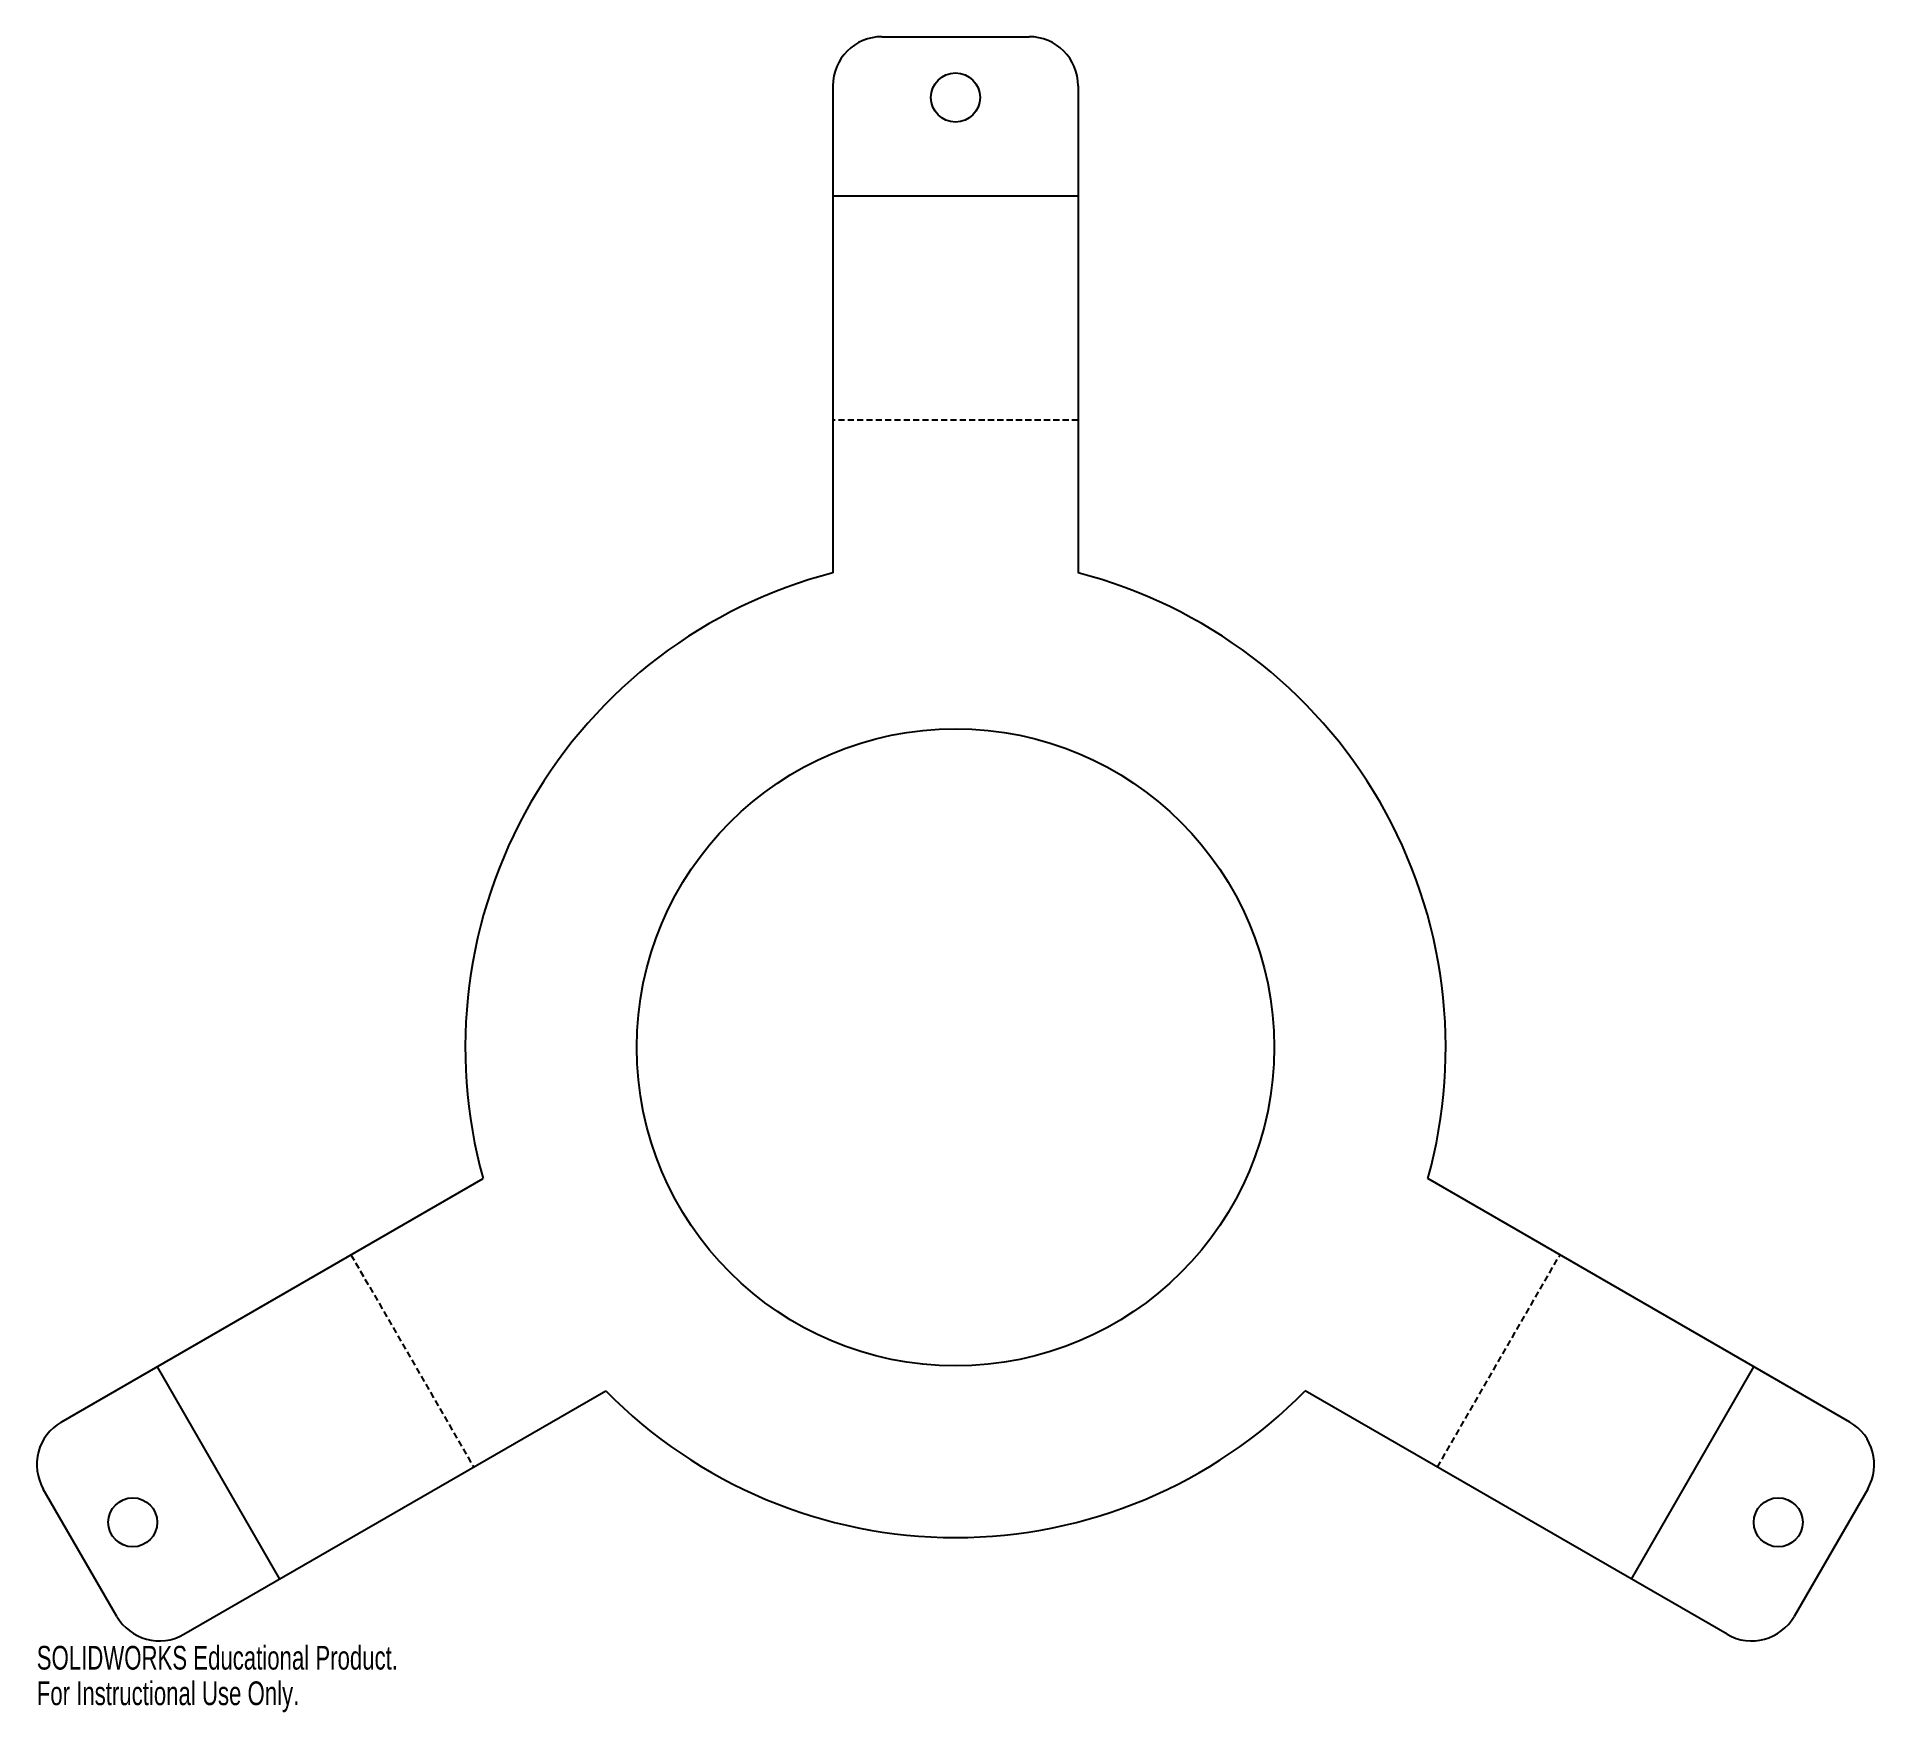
# Model space of a CAD drawing. Header units: millimetres. Extents: x -187 to 187, y -136 to 206.
import ezdxf

# ---------------------------------------------------------------- set-up
doc = ezdxf.new("R2010")
doc.units = ezdxf.units.MM
doc.linetypes.add('HIDDEN', pattern=[1.905, 1.27, -0.635])
doc.styles.add('SLDTEXTSTYLE0', font='TXT', dxfattribs={"width": 0.7})

msp = doc.modelspace()

# ---------------------------------------------------------------- linework, layer by layer
at = {"color": 7, "linetype": 'Continuous', "lineweight": 25}
for p, q in [((-15, 206.2), (15, 206.2)), ((-25, 196.2), (-25, 96.82)), ((25, 196.2), (25, 96.82)), ((-182.41, -76.45), (-96.35, -26.76)), ((182.41, -76.45), (96.35, -26.76)), ((-157.41, -119.75), (-71.35, -70.06)), ((157.41, -119.75), (71.35, -70.06)), ((-171.07, -116.09), (-186.07, -90.11)), ((186.07, -90.11), (171.07, -116.09))]:
    msp.add_line(p, q, dxfattribs=at)
at = {"color": 7, "linetype": 'Continuous'}
for p, q in [((25, 173.65), (-25, 173.65)), ((-162.88, -65.17), (-137.88, -108.47)), ((137.88, -108.47), (162.88, -65.17))]:
    msp.add_line(p, q, dxfattribs=at)
at = {"color": 7, "linetype": 'HIDDEN'}
for p, q in [((25, 127.95), (-25, 127.95)), ((-123.31, -42.32), (-98.31, -85.63)), ((98.31, -85.63), (123.31, -42.32))]:
    msp.add_line(p, q, dxfattribs=at)
at = {"color": 7, "linetype": 'Continuous', "lineweight": 25}
for centre, radius in [((0, 193.8), 5), ((0, 0), 65), ((-167.83, -96.9), 5), ((167.83, -96.9), 5)]:
    msp.add_circle(centre, radius, dxfattribs=at)
for centre, radius, start, end in [((-15, 196.2), 10, 90, 180), ((15, 196.2), 10, 0, 90), ((0, 0), 100, 104.4775, 195.5225), ((0, 0), 100, 344.4775, 75.5225), ((0, 0), 100, 224.4775, 315.5225), ((-177.41, -85.11), 10, 120, 210), ((177.41, -85.11), 10, 330, 60), ((-162.41, -111.09), 10, 210, 300), ((162.41, -111.09), 10, 240, 330)]:
    msp.add_arc(centre, radius, start, end, dxfattribs=at)

# ---------------------------------------------------------------- texts
at = {"color": 7, "linetype": 'Continuous', "char_height": 4.8336, "attachment_point": 1, "style": 'SLDTEXTSTYLE0'}
for s, insert in [('SOLIDWORKS Educational Product.', (-187.41, -122.11)), ('For Instructional Use Only.', (-187.41, -129.36))]:
    msp.add_mtext(s, dxfattribs=dict(at, insert=insert))

doc.saveas('drawing.dxf')
